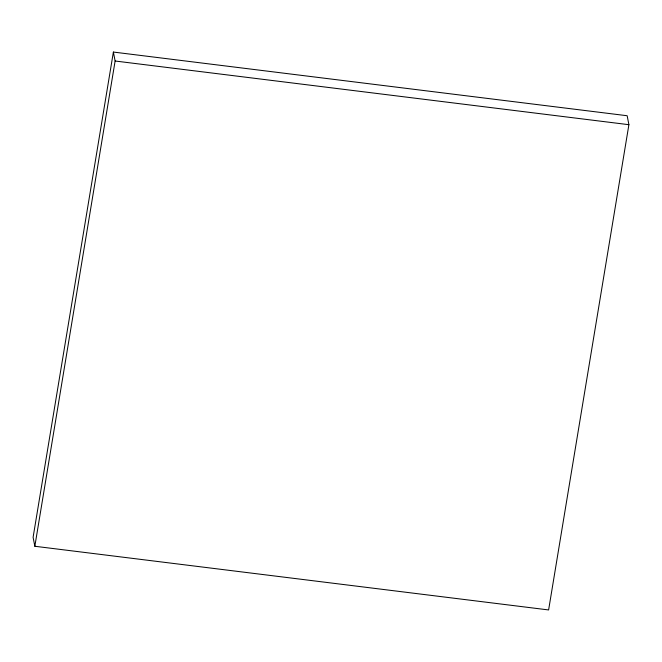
<?xml version="1.0" encoding="UTF-8"?>
<svg xmlns="http://www.w3.org/2000/svg" width="662" height="662" viewBox="0 0 662 662"><rect width="100%" height="100%" fill="white"/><g stroke="black" fill="none" stroke-linecap="round" stroke-linejoin="round"><path stroke-width="0.99" d="M113.384 52.058L33.1 537.304L34.838 546.266L548.616 609.942L628.9 124.696L627.162 115.734L113.384 52.058L115.122 61.012L34.838 546.266M115.122 61.012L628.9 124.696"/></g></svg>
